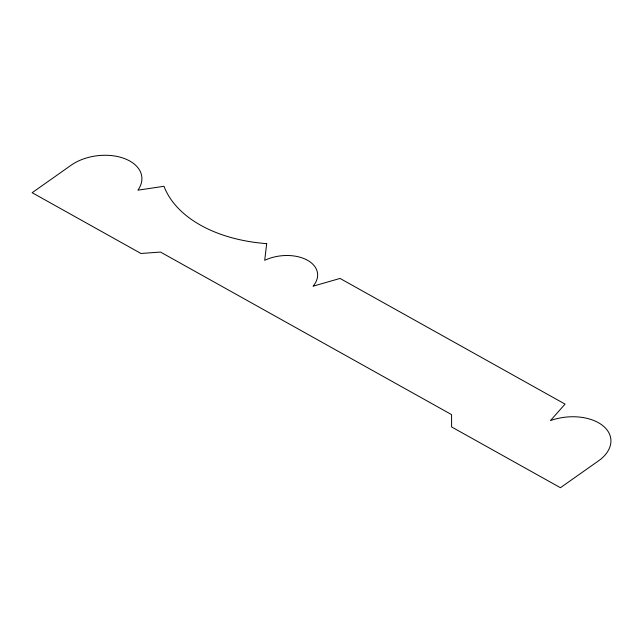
<?xml version="1.0" encoding="UTF-8"?>
<svg xmlns="http://www.w3.org/2000/svg" width="643" height="643" viewBox="0 0 643 643"><rect width="100%" height="100%" fill="white"/><g stroke="black" fill="none" stroke-linecap="round" stroke-linejoin="round"><path stroke-width="0.96" d="M266.7 243.641L264.699 260.311A34.666 21.725 -6.7 0 1 307.016 260.005A34.666 21.725 -6.7 0 1 313.061 286.183L340.051 278.443L565.06 404.101L550.456 420.578A43.009 26.95 -6.7 0 1 602.917 425.738A43.009 26.95 -6.7 0 1 599.413 460.227L560.431 487.715L451.611 426.952L451.571 414.614L160.501 252.064L140.97 253.479L32.15 192.707L71.132 165.211A41.602 26.066 -6.7 0 1 124.332 158.508A41.602 26.066 -6.7 0 1 137.899 190.183L163.973 186.277A137.795 86.347 -6.7 0 0 266.7 243.641"/></g></svg>
